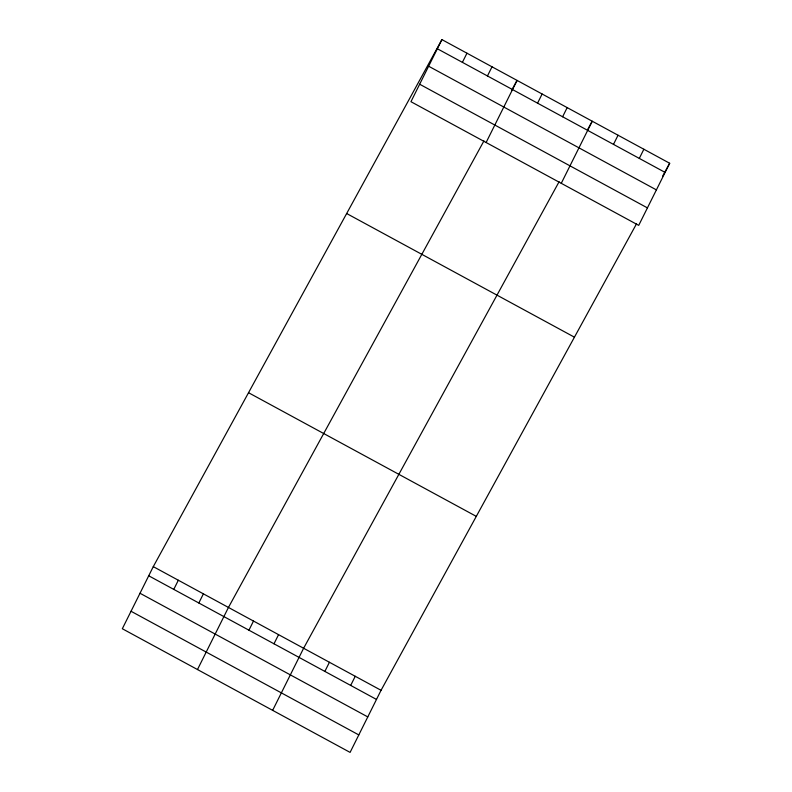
<?xml version="1.0" encoding="UTF-8"?>
<svg xmlns="http://www.w3.org/2000/svg" width="792" height="792" viewBox="0 0 792 792"><rect width="100%" height="100%" fill="white"/><g stroke="black" fill="none" stroke-linecap="round" stroke-linejoin="round"><path stroke-width="1.19" d="M441.906 39.6L410.949 101.703L638.718 225.364L669.676 163.261L441.906 39.6L153.282 566.636L122.324 628.739L350.094 752.4L381.051 690.297L636.55 223.76M173.775 589.387L178.339 580.239M462.399 62.35L466.963 53.203M198.832 602.989L203.395 593.842M487.456 75.953L492.02 66.805M197.485 669.547L228.452 607.444L483.942 140.907M486.11 142.51L517.077 80.408L511.751 90.13M248.935 630.194L253.499 621.047M537.56 103.168L542.124 94.01M273.992 643.797L278.556 634.649M562.617 116.77L567.181 107.613M272.646 710.355L303.613 648.252L559.112 181.715M561.271 183.318L592.238 121.216L587.506 129.858M324.868 671.418L329.423 662.27M613.493 144.382L618.047 135.234M350.678 685.436L355.242 676.279M639.302 158.4L643.866 149.243M662.577 176.23L669.676 163.261M437.342 48.748L665.112 172.418M428.63 66.221L656.4 189.892M419.661 84.229L647.43 207.89M346.658 213.523L574.438 337.184M248.53 392.713L476.299 516.374M153.282 566.636L381.051 690.297M148.718 575.784L376.497 699.445M140.006 593.258L367.785 716.918M131.036 611.266L358.806 734.927"/></g></svg>
